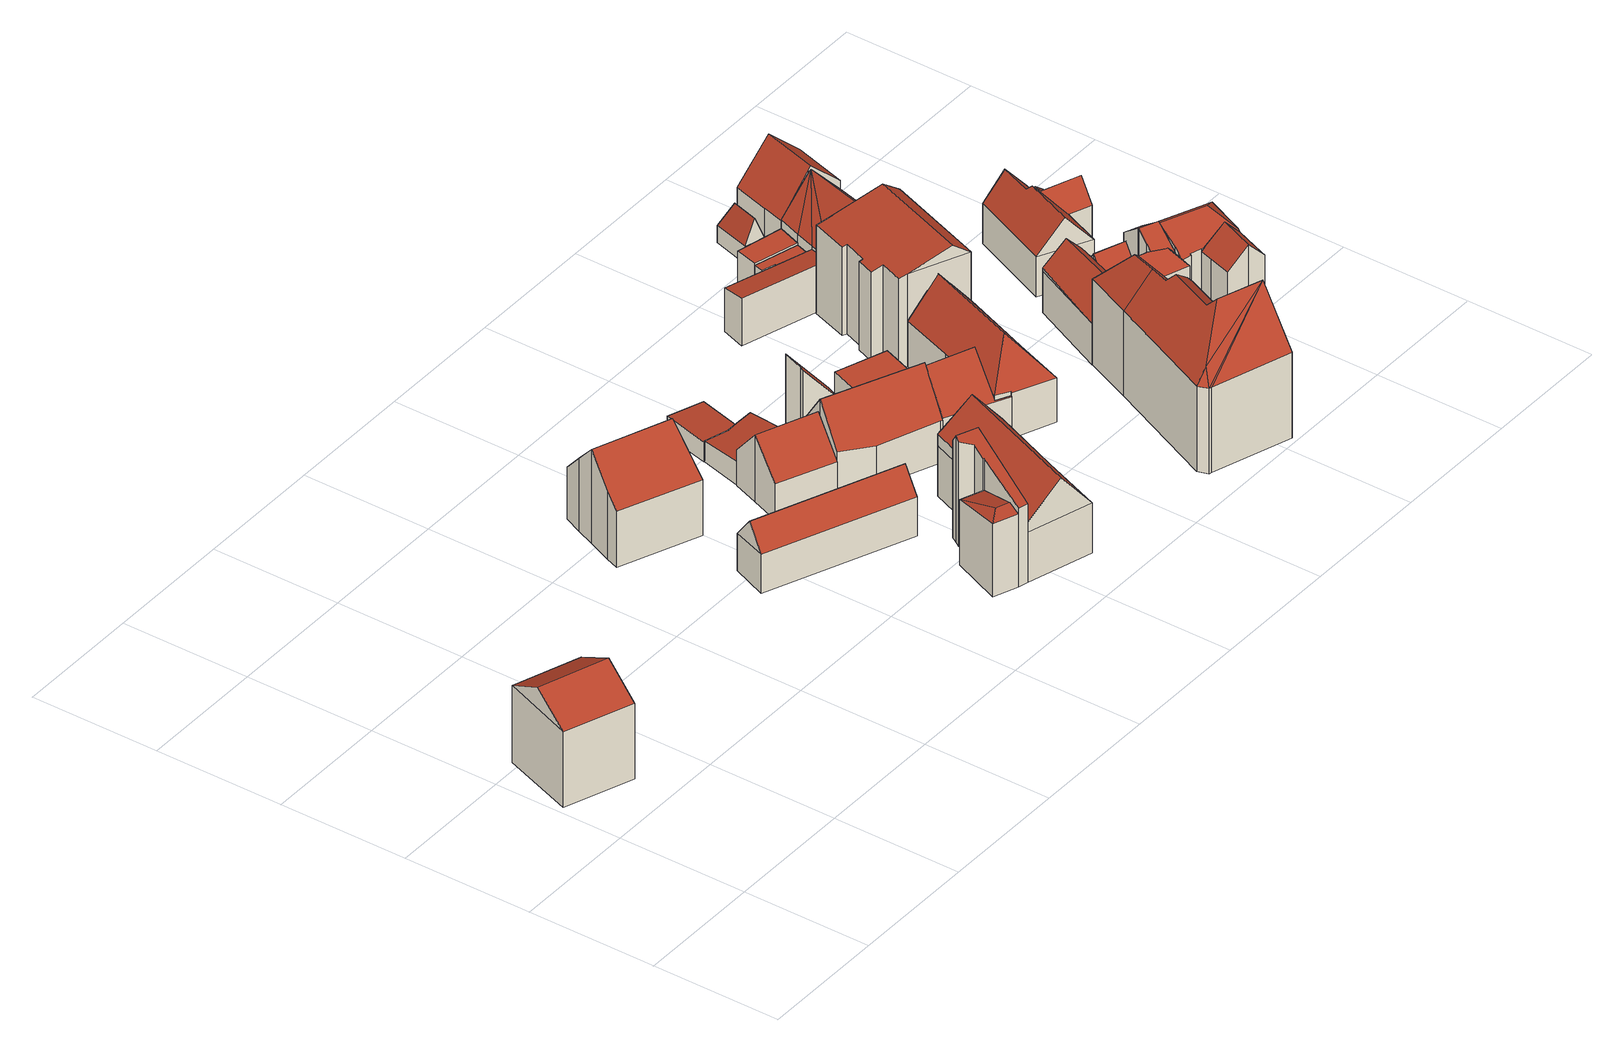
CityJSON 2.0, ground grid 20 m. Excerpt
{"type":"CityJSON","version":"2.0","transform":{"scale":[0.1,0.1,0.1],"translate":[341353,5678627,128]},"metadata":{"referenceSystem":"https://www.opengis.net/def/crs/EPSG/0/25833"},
"CityObjects":{
"building1":{"type":"Building","attributes":{"name":"Amt für Schulen, Soziales und Kultur","Dachtyp_tdc":"tdcGableRoof","Gemeindeschluessel":14729160,"Dachneigung":31.81,"QualitaetDacherkennung":53,"Geometrietyp2DReferenz":"3000","function":"31001_3010","roofType":"3100","measuredHeight":15.94},"geometry":[{"type":"MultiSurface","lod":"2","boundaries":[[[0,1,2,3]],[[1,4,5,2]],[[4,6,7,5]],[[6,0,3,7]],[[4,1,8]],[[0,6,9]],[[1,0,9,8]],[[6,4,8,9]],[[3,2,5,7]]],"semantics":{"surfaces":[{"type":"WallSurface"},{"type":"RoofSurface"},{"type":"GroundSurface"}],"values":[0,0,0,0,0,0,1,1,2]}}]},
"building2":{"type":"Building","attributes":{"Dachtyp_tdc":"tdcGableRoof","Gemeindeschluessel":14729160,"Dachneigung":48.11,"QualitaetDacherkennung":48,"Geometrietyp2DReferenz":"3000","function":"31001_9998","roofType":"3100","measuredHeight":15.18},"geometry":[{"type":"MultiSurface","lod":"2","boundaries":[[[10,11,12,13]],[[11,14,15,12]],[[14,16,17,15]],[[16,18,19,17]],[[18,20,21,19]],[[20,22,23,21]],[[22,24,25,23]],[[24,26,27,25]],[[26,28,29,27]],[[28,10,13,29]],[[24,22,20,18,16,14]],[[14,11,10,28,26,24]],[[13,12,15,17,19,21,23,25,27,29]]],"semantics":{"surfaces":[{"type":"WallSurface"},{"type":"RoofSurface"},{"type":"GroundSurface"}],"values":[0,0,0,0,0,0,0,0,0,0,1,1,2]}}]},
"building3":{"type":"Building","attributes":{"name":"Ordnungsamt Gewerbeamt","Dachtyp_tdc":"tdcGableRoof","Gemeindeschluessel":14729160,"Dachneigung":51.35,"QualitaetDacherkennung":64,"Geometrietyp2DReferenz":"3000","function":"31001_3010","roofType":"3100","measuredHeight":9.9},"geometry":[{"type":"MultiSurface","lod":"2","boundaries":[[[30,31,32,33]],[[31,34,35,32]],[[34,36,37,35]],[[36,30,33,37]],[[34,31,38]],[[30,36,39]],[[31,30,39,38]],[[36,34,38,39]],[[33,32,35,37]]],"semantics":{"surfaces":[{"type":"WallSurface"},{"type":"RoofSurface"},{"type":"GroundSurface"}],"values":[0,0,0,0,0,0,1,1,2]}}]},
"building4":{"type":"Building","attributes":{"name":"Standesamt","Gemeindeschluessel":14729160,"Geometrietyp2DReferenz":"3000","function":"31001_3010","roofType":"9999"},"children":["building4-1","building4-2","building4-3"]},
"building4-1":{"type":"BuildingPart","attributes":{"Dachtyp_tdc":"tdcFreeFormRoof","Dachneigung":20.09,"QualitaetDacherkennung":6,"Geometrietyp2DReferenz":"3000","roofType":"5000","measuredHeight":17.3},"parents":["building4"],"geometry":[{"type":"MultiSurface","lod":"2","boundaries":[[[40,41,42,43,44,45,46]],[[47,48,49,50,51]],[[48,52,53,49]],[[52,54,55,53]],[[54,56,57,55]],[[56,58,59,57]],[[58,60,61,59]],[[60,62,63,64,65,61]],[[56,54,52,48,47,41,40,66]],[[66,62,60,58,56]],[[65,67,44,43,50,49,53,55,57,59,61]],[[68,63,62,66]],[[67,65,64,69]],[[69,64,63,68]],[[40,46,68,66]],[[67,69,45,44]],[[69,68,46,45]],[[51,70,42,41,47]],[[51,50,43,42]],[[51,42,70]]],"semantics":{"surfaces":[{"type":"WallSurface"},{"type":"RoofSurface"},{"type":"GroundSurface"},{"type":"ClosureSurface"}],"values":[0,0,0,0,0,0,0,0,1,1,2,0,3,3,0,3,3,0,3,3]}}]},
"building4-2":{"type":"BuildingPart","attributes":{"Dachtyp_tdc":"tdcHipAndGableRoof","Dachneigung":16.73,"QualitaetDacherkennung":20,"Geometrietyp2DReferenz":"3000","roofType":"5000","measuredHeight":12.46},"parents":["building4"],"geometry":[{"type":"MultiSurface","lod":"2","boundaries":[[[42,71,72,43]],[[71,73,74,72]],[[73,51,50,74]],[[73,71,75]],[[71,42,70,75]],[[51,73,75,70]],[[43,72,74,50]],[[43,50,51,42]],[[42,51,70]]],"semantics":{"surfaces":[{"type":"WallSurface"},{"type":"RoofSurface"},{"type":"GroundSurface"},{"type":"ClosureSurface"}],"values":[0,0,0,1,1,1,2,3,3]}}]},
"building4-3":{"type":"BuildingPart","attributes":{"Dachtyp_tdc":"tdcGableRoof","Dachneigung":51.38,"QualitaetDacherkennung":34,"Geometrietyp2DReferenz":"3000","roofType":"3100","measuredHeight":14.43},"parents":["building4"],"geometry":[{"type":"MultiSurface","lod":"2","boundaries":[[[64,76,77,65]],[[76,78,79,77]],[[78,80,81,79]],[[80,82,83,81]],[[82,45,44,83]],[[84,82,85,86,87]],[[63,68,46,84,87,88]],[[64,63,88,76]],[[76,88,87,86,78]],[[82,84,46,45]],[[78,86,85,80]],[[80,85,82]],[[44,67,65,77,79,81,83]],[[65,67,69,64]],[[67,44,45,69]],[[64,69,68,63]],[[69,45,46,68]]],"semantics":{"surfaces":[{"type":"WallSurface"},{"type":"RoofSurface"},{"type":"GroundSurface"},{"type":"ClosureSurface"}],"values":[0,0,0,0,0,1,1,0,0,0,0,0,2,3,3,3,3]}}]},
"building5":{"type":"Building","attributes":{"Dachtyp_tdc":"tdcGableRoof","Gemeindeschluessel":14729160,"Dachneigung":47.43,"QualitaetDacherkennung":79,"Geometrietyp2DReferenz":"3000","function":"31001_9998","roofType":"3100","measuredHeight":10.86},"geometry":[{"type":"MultiSurface","lod":"2","boundaries":[[[89,90,91,92]],[[90,93,94,91]],[[93,95,96,94]],[[95,97,98,96]],[[97,99,100,98]],[[99,101,102,100]],[[101,103,104,102]],[[103,89,92,104]],[[99,97,95,93]],[[93,90,89,103,101,99]],[[92,91,94,96,98,100,102,104]]],"semantics":{"surfaces":[{"type":"WallSurface"},{"type":"RoofSurface"},{"type":"GroundSurface"}],"values":[0,0,0,0,0,0,0,0,1,1,2]}}]},
"building6":{"type":"Building","attributes":{"Dachtyp_tdc":"tdcPolyFlatRoof","Gemeindeschluessel":14729160,"Dachneigung":4.15,"QualitaetDacherkennung":73,"Geometrietyp2DReferenz":"3000","function":"31001_9998","roofType":"2100","measuredHeight":3.79},"geometry":[{"type":"MultiSurface","lod":"2","boundaries":[[[105,106,107,108]],[[106,109,110,107]],[[109,111,112,110]],[[111,113,114,112]],[[113,115,116,114]],[[115,117,118,116]],[[117,119,120,118]],[[119,105,108,120]],[[119,117,115,113,111,109,106,105]],[[108,107,110,112,114,116,118,120]]],"semantics":{"surfaces":[{"type":"WallSurface"},{"type":"RoofSurface"},{"type":"GroundSurface"}],"values":[0,0,0,0,0,0,0,0,1,2]}}]},
"building7":{"type":"Building","attributes":{"Dachtyp_tdc":"tdcPolyFlatRoof","Gemeindeschluessel":14729160,"Dachneigung":2.85,"QualitaetDacherkennung":74,"Geometrietyp2DReferenz":"3000","function":"31001_9998","roofType":"2100","measuredHeight":3.2},"geometry":[{"type":"MultiSurface","lod":"2","boundaries":[[[121,122,123,124]],[[122,125,126,123]],[[125,127,128,126]],[[127,129,130,128]],[[129,121,124,130]],[[129,127,125,122,121]],[[124,123,126,128,130]]],"semantics":{"surfaces":[{"type":"WallSurface"},{"type":"RoofSurface"},{"type":"GroundSurface"}],"values":[0,0,0,0,0,1,2]}}]},
"building8":{"type":"Building","attributes":{"Gemeindeschluessel":14729160,"Geometrietyp2DReferenz":"3000","function":"31001_9998","roofType":"9999"},"children":["building8-1","building8-2"]},
"building8-1":{"type":"BuildingPart","attributes":{"Dachtyp_tdc":"tdcPolyFlatRoof","Dachneigung":50.94,"QualitaetDacherkennung":45,"Geometrietyp2DReferenz":"3000","roofType":"2100","measuredHeight":16.14},"parents":["building8"],"geometry":[{"type":"MultiSurface","lod":"2","boundaries":[[[131,132,92,91,133]],[[132,134,135,92]],[[134,136,137,135]],[[136,138,139,140,137]],[[138,136,134,132,131]],[[91,92,135,137,140]],[[133,139,138,131]],[[133,91,140,139]]],"semantics":{"surfaces":[{"type":"WallSurface"},{"type":"RoofSurface"},{"type":"GroundSurface"},{"type":"ClosureSurface"}],"values":[0,0,0,0,1,2,0,3]}}]},
"building8-2":{"type":"BuildingPart","attributes":{"Dachtyp_tdc":"tdcGableRoof","Dachneigung":53.07,"QualitaetDacherkennung":67,"Geometrietyp2DReferenz":"3000","roofType":"3100","measuredHeight":13.13},"parents":["building8"],"geometry":[{"type":"MultiSurface","lod":"2","boundaries":[[[141,142,143,144]],[[142,145,146,143]],[[145,147,148,146]],[[147,149,150,148]],[[149,151,152,150]],[[151,153,154,152]],[[153,155,156,154]],[[155,157,96,156]],[[157,158,159,96]],[[158,133,91,159]],[[139,141,144,140]],[[158,157,155,153,151,149]],[[149,147,145,142,141,139,133,158]],[[144,143,146,148,150,152,154,156,96,159,91,140]],[[139,140,91,133]]],"semantics":{"surfaces":[{"type":"WallSurface"},{"type":"RoofSurface"},{"type":"GroundSurface"},{"type":"ClosureSurface"}],"values":[0,0,0,0,0,0,0,0,0,0,0,1,1,2,3]}}]},
"building9":{"type":"Building","attributes":{"Gemeindeschluessel":14729160,"Geometrietyp2DReferenz":"3000","function":"31001_9998","roofType":"9999"},"children":["building9-1","building9-2","building9-3"]},
"building9-1":{"type":"BuildingPart","attributes":{"Dachtyp_tdc":"tdcPolyFlatRoof","Dachneigung":0,"QualitaetDacherkennung":87,"Geometrietyp2DReferenz":"3000","roofType":"1000","measuredHeight":3.67},"parents":["building9"],"geometry":[{"type":"MultiSurface","lod":"2","boundaries":[[[160,161,162,163]],[[161,164,165,162]],[[164,166,167,168,165]],[[169,170,171,172,173]],[[170,174,175,171]],[[174,176,177,175]],[[176,160,163,177]],[[176,174,170,169,166,164,161,160]],[[163,162,165,168,172,171,175,177]],[[173,167,166,169]],[[173,172,168,167]]],"semantics":{"surfaces":[{"type":"WallSurface"},{"type":"RoofSurface"},{"type":"GroundSurface"},{"type":"ClosureSurface"}],"values":[0,0,0,0,0,0,0,1,2,0,3]}}]},
"building9-2":{"type":"BuildingPart","attributes":{"Dachtyp_tdc":"tdcPolyFlatRoof","Dachneigung":0,"QualitaetDacherkennung":64,"Geometrietyp2DReferenz":"3000","roofType":"1000","measuredHeight":3.57},"parents":["building9"],"geometry":[{"type":"MultiSurface","lod":"2","boundaries":[[[178,179,180,181,182]],[[183,173,172,184,185]],[[167,178,182,168]],[[167,173,183,179,178]],[[182,181,184,172,168]],[[185,180,179,183]],[[185,184,181,180]],[[168,172,173,167]]],"semantics":{"surfaces":[{"type":"WallSurface"},{"type":"RoofSurface"},{"type":"GroundSurface"},{"type":"ClosureSurface"}],"values":[0,0,0,1,2,0,3,3]}}]},
"building9-3":{"type":"BuildingPart","attributes":{"Dachtyp_tdc":"tdcPolyFlatRoof","Dachneigung":0,"QualitaetDacherkennung":50,"Geometrietyp2DReferenz":"3000","roofType":"1000","measuredHeight":3.54},"parents":["building9"],"geometry":[{"type":"MultiSurface","lod":"2","boundaries":[[[180,186,146,181]],[[186,187,143,146]],[[187,185,184,143]],[[185,187,186,180]],[[181,146,143,184]],[[181,184,185,180]]],"semantics":{"surfaces":[{"type":"WallSurface"},{"type":"RoofSurface"},{"type":"GroundSurface"},{"type":"ClosureSurface"}],"values":[0,0,0,1,2,3]}}]},
"building10":{"type":"Building","attributes":{"Gemeindeschluessel":14729160,"Geometrietyp2DReferenz":"3000","function":"31001_9998","roofType":"9999"},"children":["building10-1","building10-2","building10-3","building10-4"]},
"building10-1":{"type":"BuildingPart","attributes":{"Dachtyp_tdc":"tdcPolyFlatRoof","Dachneigung":43.38,"QualitaetDacherkennung":32,"Geometrietyp2DReferenz":"3000","roofType":"2100","measuredHeight":5.76},"parents":["building10"],"geometry":[{"type":"MultiSurface","lod":"2","boundaries":[[[188,189,146,148]],[[189,190,181,146]],[[190,191,182,181]],[[191,192,182]],[[190,189,188,193,191]],[[194,148,146,181,182]],[[195,192,191,193]],[[194,182,192,195]],[[188,148,194,195,193]]],"semantics":{"surfaces":[{"type":"WallSurface"},{"type":"RoofSurface"},{"type":"GroundSurface"},{"type":"ClosureSurface"}],"values":[0,0,0,0,1,2,0,3,3]}}]},
"building10-2":{"type":"BuildingPart","attributes":{"Dachtyp_tdc":"tdcGableRoof","Dachneigung":43.08,"QualitaetDacherkennung":40,"Geometrietyp2DReferenz":"3000","roofType":"3100","measuredHeight":12.82},"parents":["building10"],"geometry":[{"type":"MultiSurface","lod":"2","boundaries":[[[196,197,162,198,199]],[[197,200,163,162]],[[200,201,202,163]],[[203,204,152,205]],[[204,206,207,152]],[[206,208,188,148,207]],[[206,204,203,209,210,211,212]],[[212,213,201,200,197,196,214,208,206]],[[198,162,163,202,215,216,217,205,152,207,148,194]],[[218,213,212]],[[215,202,201,213,218]],[[211,218,212]],[[210,216,215,218,211]],[[209,217,216,210]],[[203,205,217,209]],[[214,193,188,208]],[[193,195,194,148,188]],[[196,199,195,193,214]],[[194,195,199,198]]],"semantics":{"surfaces":[{"type":"WallSurface"},{"type":"RoofSurface"},{"type":"GroundSurface"},{"type":"ClosureSurface"}],"values":[0,0,0,0,0,0,1,1,2,0,3,0,3,3,3,0,3,0,3]}}]},
"building10-3":{"type":"BuildingPart","attributes":{"Dachtyp_tdc":"tdcHipAndGableRoof","Dachneigung":51.57,"QualitaetDacherkennung":52,"Geometrietyp2DReferenz":"3000","roofType":"5000","measuredHeight":13.11},"parents":["building10"],"geometry":[{"type":"MultiSurface","lod":"2","boundaries":[[[219,220,221,222]],[[220,223,224,221]],[[223,225,226,224]],[[225,227,203,205,226]],[[228,229,230,202,201]],[[229,219,222,230]],[[231,232,227,225,233]],[[225,223,220,219,233]],[[219,229,228,213,218,211,231,233]],[[222,221,224,226,205,217,216,215,202,230]],[[209,203,227,232]],[[209,217,205,203]],[[210,209,232,231]],[[210,216,217,209]],[[228,201,213]],[[211,210,231]],[[213,201,202,215,218]],[[218,215,216,210,211]]],"semantics":{"surfaces":[{"type":"WallSurface"},{"type":"RoofSurface"},{"type":"GroundSurface"},{"type":"ClosureSurface"}],"values":[0,0,0,0,0,0,1,1,1,2,0,3,0,3,0,0,3,3]}}]},
"building10-4":{"type":"BuildingPart","attributes":{"Dachtyp_tdc":"tdcPolyFlatRoof","Dachneigung":16.5,"QualitaetDacherkennung":41,"Geometrietyp2DReferenz":"3000","roofType":"2100","measuredHeight":4.11},"parents":["building10"],"geometry":[{"type":"MultiSurface","lod":"2","boundaries":[[[192,167,168,182]],[[167,234,165,168]],[[234,199,198,165]],[[199,234,167,192,195]],[[182,168,165,198,194]],[[182,194,195,192]],[[194,198,199,195]]],"semantics":{"surfaces":[{"type":"WallSurface"},{"type":"RoofSurface"},{"type":"GroundSurface"},{"type":"ClosureSurface"}],"values":[0,0,0,1,2,3,3]}}]},
"building11":{"type":"Building","attributes":{"Dachtyp_tdc":"tdcPolyFlatRoof","Gemeindeschluessel":14729160,"Dachneigung":8.11,"QualitaetDacherkennung":67,"Geometrietyp2DReferenz":"3000","function":"31001_9998","roofType":"2100","measuredHeight":7.7},"geometry":[{"type":"MultiSurface","lod":"2","boundaries":[[[235,236,237,238]],[[236,239,240,237]],[[239,241,242,240]],[[241,243,244,242]],[[243,245,246,244]],[[245,235,238,246]],[[245,243,241,239,236,235]],[[238,237,240,242,244,246]]],"semantics":{"surfaces":[{"type":"WallSurface"},{"type":"RoofSurface"},{"type":"GroundSurface"}],"values":[0,0,0,0,0,0,1,2]}}]},
"building12":{"type":"Building","attributes":{"Dachtyp_tdc":"tdcFreeFormRoof","Gemeindeschluessel":14729160,"Dachneigung":49.52,"QualitaetDacherkennung":11,"Geometrietyp2DReferenz":"3000","function":"31001_9998","roofType":"5000","measuredHeight":21.55},"geometry":[{"type":"MultiSurface","lod":"2","boundaries":[[[247,248,249,250]],[[248,251,252,249]],[[251,253,254,252]],[[253,255,256,254]],[[255,257,258,256]],[[257,259,260,258]],[[259,261,262,260]],[[261,263,264,262]],[[263,265,266,264]],[[265,267,268,266]],[[267,269,270,268]],[[269,271,272,270]],[[271,273,274,272]],[[273,275,276,274]],[[275,277,278,276]],[[277,279,280,278]],[[279,281,282,280]],[[281,283,284,282]],[[283,285,286,284]],[[285,287,288,286]],[[287,289,290,288]],[[289,247,250,290]],[[291,292,293]],[[289,292,291]],[[287,292,289]],[[292,287,285]],[[292,285,283]],[[294,293,292,283,281]],[[295,296,297,294,281,279]],[[298,295,279,277]],[[298,277,275]],[[299,296,295,298,275,273]],[[300,299,273,271]],[[300,271,269]],[[301,300,269,267]],[[301,267,265]],[[302,297,296,299,300,301,265,263]],[[303,304,305,302,263,261]],[[306,307,308,303,261,259]],[[306,259,257]],[[307,306,257,255]],[[308,307,255,253]],[[304,303,308,253,251]],[[305,304,251,248]],[[291,293,294,297,302,305,248,247]],[[291,247,289]],[[250,249,252,254,256,258,260,262,264,266,268,270,272,274,276,278,280,282,284,286,288,290]]],"semantics":{"surfaces":[{"type":"WallSurface"},{"type":"RoofSurface"},{"type":"GroundSurface"}],"values":[0,0,0,0,0,0,0,0,0,0,0,0,0,0,0,0,0,0,0,0,0,0,1,1,1,1,0,1,1,1,1,1,1,1,1,1,1,1,1,1,1,1,1,1,1,1,2]}}]},
"building13":{"type":"Building","attributes":{"Dachtyp_tdc":"tdcFreeFormRoof","Gemeindeschluessel":14729160,"Dachneigung":13.16,"QualitaetDacherkennung":28,"Geometrietyp2DReferenz":"3000","function":"31001_9998","roofType":"5000","measuredHeight":16.67},"geometry":[{"type":"MultiSurface","lod":"2","boundaries":[[[309,310,311,312]],[[310,313,314,311]],[[313,315,316,314]],[[315,317,318,316]],[[317,319,320,318]],[[319,321,322,320]],[[321,323,324,322]],[[323,325,221,324]],[[325,326,230,221]],[[326,327,328,230]],[[327,329,330,328]],[[329,309,312,330]],[[331,332,321,319,317,315,313,310,309,329,327,326]],[[325,323,332,331]],[[323,321,332]],[[326,325,331]],[[312,311,314,316,318,320,322,324,221,230,328,330]]],"semantics":{"surfaces":[{"type":"WallSurface"},{"type":"RoofSurface"},{"type":"GroundSurface"}],"values":[0,0,0,0,0,0,0,0,0,0,0,0,1,1,0,0,2]}}]},
"building14":{"type":"Building","attributes":{"Dachtyp_tdc":"tdcPolyFlatRoof","Gemeindeschluessel":14729160,"Dachneigung":0,"QualitaetDacherkennung":46,"Geometrietyp2DReferenz":"3000","function":"31001_9998","roofType":"1000","measuredHeight":5.95},"geometry":[{"type":"MultiSurface","lod":"2","boundaries":[[[333,334,335,336]],[[334,337,338,335]],[[337,339,340,338]],[[339,341,342,340]],[[341,343,344,342]],[[343,333,336,344]],[[343,341,339,337,334,333]],[[336,335,338,340,342,344]]],"semantics":{"surfaces":[{"type":"WallSurface"},{"type":"RoofSurface"},{"type":"GroundSurface"}],"values":[0,0,0,0,0,0,1,2]}}]},
"building15":{"type":"Building","attributes":{"Dachtyp_tdc":"tdcPolyFlatRoof","Gemeindeschluessel":14729160,"Dachneigung":0,"QualitaetDacherkennung":55,"Geometrietyp2DReferenz":"3000","function":"31001_9998","roofType":"1000","measuredHeight":6.19},"geometry":[{"type":"MultiSurface","lod":"2","boundaries":[[[345,346,347,348]],[[346,349,350,347]],[[349,351,352,350]],[[351,345,348,352]],[[351,349,346,345]],[[348,347,350,352]]],"semantics":{"surfaces":[{"type":"WallSurface"},{"type":"RoofSurface"},{"type":"GroundSurface"}],"values":[0,0,0,0,1,2]}}]},
"building16":{"type":"Building","attributes":{"Dachtyp_tdc":"tdcFreeFormRoof","Gemeindeschluessel":14729160,"Dachneigung":48.44,"QualitaetDacherkennung":28,"Geometrietyp2DReferenz":"3000","function":"31001_9998","roofType":"5000","measuredHeight":13.96},"geometry":[{"type":"MultiSurface","lod":"2","boundaries":[[[353,354,338,340]],[[354,355,356,338]],[[355,357,358,356]],[[357,359,324,358]],[[359,360,322,324]],[[360,353,340,322]],[[361,362,359,357]],[[354,361,355]],[[353,361,354]],[[360,361,353]],[[361,360,362]],[[359,362,360]],[[355,361,357]],[[340,338,356,358,324,322]]],"semantics":{"surfaces":[{"type":"WallSurface"},{"type":"RoofSurface"},{"type":"GroundSurface"}],"values":[0,0,0,0,0,0,1,1,1,1,1,0,0,2]}}]},
"building17":{"type":"Building","attributes":{"Dachtyp_tdc":"tdcPolyFlatRoof","Gemeindeschluessel":14729160,"Dachneigung":0,"QualitaetDacherkennung":52,"Geometrietyp2DReferenz":"3000","function":"31001_9998","roofType":"1000","measuredHeight":3.73},"geometry":[{"type":"MultiSurface","lod":"2","boundaries":[[[363,364,365,254]],[[364,366,367,365]],[[366,368,258,367]],[[368,369,256,258]],[[369,363,254,256]],[[369,368,366,364,363]],[[254,365,367,258,256]]],"semantics":{"surfaces":[{"type":"WallSurface"},{"type":"RoofSurface"},{"type":"GroundSurface"}],"values":[0,0,0,0,0,1,2]}}]},
"building18":{"type":"Building","attributes":{"Gemeindeschluessel":14729160,"Geometrietyp2DReferenz":"3000","function":"31001_9998","roofType":"9999"},"children":["building18-1","building18-2"]},
"building18-1":{"type":"BuildingPart","attributes":{"Dachtyp_tdc":"tdcGableRoof","Dachneigung":42.42,"QualitaetDacherkennung":60,"Geometrietyp2DReferenz":"3000","roofType":"3100","measuredHeight":10.47},"parents":["building18"],"geometry":[{"type":"MultiSurface","lod":"2","boundaries":[[[370,371,372,373,374]],[[375,376,377,378,379]],[[376,380,381,377]],[[380,382,383,381]],[[382,370,374,383]],[[384,382,385,386]],[[387,386,385,388,389,390,391,392,393]],[[375,390,389,376]],[[376,389,388,380]],[[380,388,385,382]],[[370,384,386,387,371]],[[382,384,370]],[[374,373,394,378,377,381,383]],[[372,371,395]],[[379,396,375]],[[378,394,397,396,379]],[[394,373,372,395,397]],[[390,375,396,391]],[[393,395,371,387]],[[391,396,397,392]],[[392,397,395,393]]],"semantics":{"surfaces":[{"type":"WallSurface"},{"type":"RoofSurface"},{"type":"GroundSurface"},{"type":"ClosureSurface"}],"values":[0,0,0,0,0,1,1,0,0,0,0,0,2,0,0,3,3,0,0,3,3]}}]},
"building18-2":{"type":"BuildingPart","attributes":{"Dachtyp_tdc":"tdcGableRoof","Dachneigung":50.2,"QualitaetDacherkennung":62,"Geometrietyp2DReferenz":"3000","roofType":"3100","measuredHeight":8.88},"parents":["building18"],"geometry":[{"type":"MultiSurface","lod":"2","boundaries":[[[372,398,399,373]],[[398,400,401,399]],[[400,402,403,401]],[[402,404,405,403]],[[404,406,407,405]],[[406,379,378,407]],[[402,400,398,372,395,393,408]],[[408,391,396,379,406,404,402]],[[378,394,373,399,401,403,405,407]],[[392,391,408]],[[394,378,379,396,397]],[[397,396,391,392]],[[393,392,408]],[[394,397,395,372,373]],[[395,397,392,393]]],"semantics":{"surfaces":[{"type":"WallSurface"},{"type":"RoofSurface"},{"type":"GroundSurface"},{"type":"ClosureSurface"}],"values":[0,0,0,0,0,0,1,1,2,0,3,3,0,3,3]}}]},
"building19":{"type":"Building","attributes":{"Dachtyp_tdc":"tdcPolyFlatRoof","Gemeindeschluessel":14729160,"Dachneigung":23.58,"QualitaetDacherkennung":51,"Geometrietyp2DReferenz":"3000","function":"31001_9998","roofType":"2100","measuredHeight":4.68},"geometry":[{"type":"MultiSurface","lod":"2","boundaries":[[[409,410,411,412]],[[410,413,414,411]],[[413,415,416,414]],[[415,409,412,416]],[[415,413,410,409]],[[412,411,414,416]]],"semantics":{"surfaces":[{"type":"WallSurface"},{"type":"RoofSurface"},{"type":"GroundSurface"}],"values":[0,0,0,0,1,2]}}]},
"building20":{"type":"Building","attributes":{"Gemeindeschluessel":14729160,"Geometrietyp2DReferenz":"3000","function":"31001_9998","roofType":"9999"},"children":["building20-1","building20-2"]},
"building20-1":{"type":"BuildingPart","attributes":{"Dachtyp_tdc":"tdcGableRoof","Dachneigung":51.31,"QualitaetDacherkennung":68,"Geometrietyp2DReferenz":"3000","roofType":"3100","measuredHeight":13.94},"parents":["building20"],"geometry":[{"type":"MultiSurface","lod":"2","boundaries":[[[417,418,419,420]],[[418,421,422,423,419]],[[424,425,426,427,428]],[[425,417,420,426]],[[429,430,431,432]],[[421,418,431,430,424]],[[417,432,431,418]],[[425,429,432,417]],[[424,430,429,425]],[[420,419,423,427,426]],[[428,422,421,424]],[[428,427,423,422]]],"semantics":{"surfaces":[{"type":"WallSurface"},{"type":"RoofSurface"},{"type":"GroundSurface"},{"type":"ClosureSurface"}],"values":[0,0,0,0,1,1,0,0,0,2,0,3]}}]},
"building20-2":{"type":"BuildingPart","attributes":{"Dachtyp_tdc":"tdcFreeFormRoof","Dachneigung":67.21,"QualitaetDacherkennung":8,"Geometrietyp2DReferenz":"3000","roofType":"5000","measuredHeight":6.58},"parents":["building20"],"geometry":[{"type":"MultiSurface","lod":"2","boundaries":[[[422,433,434,423]],[[433,435,436,434]],[[435,428,427,436]],[[437,428,435]],[[438,437,435,433]],[[438,433,422]],[[437,438,422,428]],[[423,434,436,427]],[[423,427,428,422]]],"semantics":{"surfaces":[{"type":"WallSurface"},{"type":"RoofSurface"},{"type":"GroundSurface"},{"type":"ClosureSurface"}],"values":[0,0,0,1,1,0,1,2,3]}}]},
"building21":{"type":"Building","attributes":{"Dachtyp_tdc":"tdcPolyFlatRoof","Gemeindeschluessel":14729160,"Dachneigung":9.6,"QualitaetDacherkennung":43,"Geometrietyp2DReferenz":"3000","function":"31001_9998","roofType":"2100","measuredHeight":2.98},"geometry":[{"type":"MultiSurface","lod":"2","boundaries":[[[439,440,441,442]],[[440,443,444,441]],[[443,445,446,444]],[[445,439,442,446]],[[445,443,440,439]],[[442,441,444,446]]],"semantics":{"surfaces":[{"type":"WallSurface"},{"type":"RoofSurface"},{"type":"GroundSurface"}],"values":[0,0,0,0,1,2]}}]},
"building22":{"type":"Building","attributes":{"Gemeindeschluessel":14729160,"Geometrietyp2DReferenz":"3000","function":"31001_9998","roofType":"9999"},"children":["building22-1","building22-2","building22-3"]},
"building22-1":{"type":"BuildingPart","attributes":{"Dachtyp_tdc":"tdcGableRoof","Dachneigung":39.3,"QualitaetDacherkennung":72,"Geometrietyp2DReferenz":"3000","roofType":"3100","measuredHeight":13.01},"parents":["building22"],"geometry":[{"type":"MultiSurface","lod":"2","boundaries":[[[447,448,449,450]],[[448,451,452,449]],[[451,453,454,452]],[[453,455,456,454]],[[455,457,458,456]],[[457,459,460,461,458]],[[453,451,448,447,462,463,464]],[[464,459,457,455,453]],[[461,465,466,450,449,452,454,456,458]],[[467,460,459,464]],[[465,461,460,467]],[[463,467,464]],[[447,450,466,462]],[[462,466,465,467,463]]],"semantics":{"surfaces":[{"type":"WallSurface"},{"type":"RoofSurface"},{"type":"GroundSurface"},{"type":"ClosureSurface"}],"values":[0,0,0,0,0,0,1,1,2,0,3,0,3,3]}}]},
"building22-2":{"type":"BuildingPart","attributes":{"Dachtyp_tdc":"tdcHipAndGableRoof","Dachneigung":30.82,"QualitaetDacherkennung":61,"Geometrietyp2DReferenz":"3000","roofType":"5000","measuredHeight":12.91},"parents":["building22"],"geometry":[{"type":"MultiSurface","lod":"2","boundaries":[[[468,469,470,471]],[[469,472,473,470]],[[472,474,475,473]],[[474,476,447,450,475]],[[460,477,478,461]],[[477,479,480,478]],[[479,481,482,480]],[[481,483,484,482]],[[468,471,485]],[[481,479,477,486]],[[477,460,467,463,487,486]],[[487,476,474,472,469,468,488,489,490,483,481,486]],[[470,473,475,450,466,465,461,478,480,482,484,491,471]],[[462,447,476,487]],[[466,450,447,462]],[[463,462,487]],[[460,461,465,467]],[[467,465,466,462,463]],[[468,485,488]],[[485,471,491,489,488]],[[489,491,484,483,490]]],"semantics":{"surfaces":[{"type":"WallSurface"},{"type":"RoofSurface"},{"type":"GroundSurface"},{"type":"ClosureSurface"}],"values":[0,0,0,0,0,0,0,0,0,1,1,1,2,0,3,0,3,3,0,3,3]}}]},
"building22-3":{"type":"BuildingPart","attributes":{"Dachtyp_tdc":"tdcGableRoof","Dachneigung":40.83,"QualitaetDacherkennung":68,"Geometrietyp2DReferenz":"3000","roofType":"3100","measuredHeight":12.98},"parents":["building22"],"geometry":[{"type":"MultiSurface","lod":"2","boundaries":[[[492,493,494,495]],[[493,496,497,494]],[[496,498,499,497]],[[498,485,471,499]],[[483,500,501,484]],[[500,492,495,501]],[[502,488,485,498,496,493]],[[493,492,500,483,490,502]],[[495,494,497,499,471,491,484,501]],[[489,488,502]],[[491,471,485,488,489]],[[490,489,502]],[[483,484,491,489,490]]],"semantics":{"surfaces":[{"type":"WallSurface"},{"type":"RoofSurface"},{"type":"GroundSurface"},{"type":"ClosureSurface"}],"values":[0,0,0,0,0,0,1,1,2,0,3,0,3]}}]},
"building23":{"type":"Building","attributes":{"Dachtyp_tdc":"tdcFreeFormRoof","Gemeindeschluessel":14729160,"Dachneigung":49.77,"QualitaetDacherkennung":27,"Geometrietyp2DReferenz":"3000","function":"31001_9998","roofType":"5000","measuredHeight":11.51},"geometry":[{"type":"MultiSurface","lod":"2","boundaries":[[[503,504,505,506]],[[504,507,508,505]],[[507,509,510,508]],[[509,511,512,510]],[[511,513,514,512]],[[513,515,516,514]],[[515,517,518,516]],[[517,519,520,518]],[[519,521,522,520]],[[521,523,524,522]],[[523,503,506,524]],[[525,526,527,523,521]],[[528,529,530,525,521,519]],[[528,517,515]],[[517,528,519]],[[529,528,515,513]],[[530,529,513,511]],[[531,526,525,530,511,509]],[[532,531,509,507]],[[532,507,504]],[[527,526,531,532,504,503]],[[527,503,523]],[[506,505,508,510,512,514,516,518,520,522,524]]],"semantics":{"surfaces":[{"type":"WallSurface"},{"type":"RoofSurface"},{"type":"GroundSurface"}],"values":[0,0,0,0,0,0,0,0,0,0,0,1,1,0,0,1,1,1,1,0,1,0,2]}}]}
},
"vertices":[
[114,259,128],[8,297,129],[8,297,6],[114,259,6],[49,409,131],[49,409,6],[153,373,130],[153,373,6],[28,352,165],[134,315,165],
[477,552,94],[485,572,114],[485,572,3],[477,552,3],[501,610,155],[501,610,3],[512,638,122],[512,638,3],[525,667,87],[525,667,3],[640,624,85],[640,624,3],[630,595,119],[630,595,3],[618,565,155],[618,565,3],[617,561,151],[617,561,3],[600,503,93],[600,503,3],
[562,420,65],[783,331,65],[783,331,5],[562,420,5],[761,275,68],[761,275,5],[540,365,68],[540,365,5],[772,302,104],[551,392,104],
[764,99,132],[749,103,132],[749,103,123],[749,103,5],[764,99,5],[764,99,86],[764,99,102],[778,179,162],[777,180,162],[777,180,5],[778,179,5],[778,179,111],[786,201,170],[786,201,5],[775,218,174],[775,218,5],[780,226,178],[780,226,5],[786,236,162],[786,236,5],[802,241,148],[802,241,5],[818,230,154],[818,230,104],[818,230,86],[818,230,5],[811,213,178],[811,213,5],[811,213,104],[811,213,86],[756,122,129],
[711,117,123],[711,117,5],[742,193,111],[742,193,5],[736,130,129],
[848,305,86],[848,305,5],[941,268,86],[941,268,5],[895,159,86],[895,159,5],[865,69,86],[865,69,5],[817,84,149],[895,159,92],[941,268,90],[897,285,149],[848,305,105],
[805,495,61],[802,488,69],[802,488,4],[805,495,4],[788,454,113],[788,454,4],[770,410,61],[770,410,4],[682,446,62],[682,446,4],[698,490,113],[698,490,4],[713,531,62],[713,531,4],[742,520,61],[742,520,4],
[730,595,38],[768,584,38],[768,584,5],[730,595,5],[788,585,37],[788,585,5],[818,585,36],[818,585,5],[808,521,41],[808,521,5],[805,495,43],[805,495,5],[742,520,43],[742,520,5],[713,531,43],[713,531,5],
[730,595,36],[748,668,36],[748,668,4],[730,595,4],[805,651,33],[805,651,4],[788,585,33],[788,585,4],[768,584,34],[768,584,4],
[802,488,156],[805,495,157],[802,488,76],[808,521,165],[808,521,4],[871,498,83],[871,498,4],[857,466,83],[857,466,74],[857,466,4],
[857,465,74],[896,450,73],[896,450,4],[857,465,4],[925,438,72],[925,438,4],[951,428,70],[951,428,4],[932,387,135],[932,387,4],[912,344,72],[912,344,4],[909,345,72],[909,345,4],[819,382,70],[819,382,4],[770,410,77],[787,450,135],[787,450,4],
[996,432,41],[977,439,41],[977,439,4],[996,432,4],[984,457,41],[984,457,4],[955,468,41],[955,468,40],[955,468,4],[918,483,41],[935,508,41],[935,508,4],[918,483,4],[918,483,40],[949,545,41],[949,545,4],[1027,517,41],[1027,517,4],
[948,451,40],[933,457,40],[933,457,39],[933,457,4],[948,451,4],[907,467,40],[907,467,4],[907,467,39],
[925,438,39],[896,450,39],
[951,428,60],[925,438,35],[933,457,35],[948,451,50],[948,451,45],[960,447,62],[960,447,4],[960,447,45],
[977,440,69],[977,439,69],[977,440,4],[977,440,45],[996,432,69],[1025,422,68],[1025,422,4],[1007,302,71],[912,344,75],[1007,302,4],[931,385,132],[931,385,4],[951,428,88],[1007,303,73],[985,313,74],[987,319,81],[1001,357,132],[1020,410,80],[960,447,69],[1001,357,4],[985,313,4],[1007,303,4],[1001,357,81],
[1100,488,135],[1148,470,70],[1148,470,4],[1100,488,4],[1106,360,70],[1106,360,4],[1071,276,75],[1071,276,4],[1007,302,78],[1025,422,79],[1055,504,78],[1055,504,4],[985,313,82],[1007,303,80],[1045,342,135],
[984,457,40],
[963,705,82],[975,741,76],[975,741,5],[963,705,5],[1064,713,76],[1064,713,5],[1110,699,76],[1110,699,5],[1097,662,82],[1097,662,5],[1079,669,81],[1079,669,5],
[1089,64,143],[1167,238,143],[1167,238,5],[1089,64,5],[1199,312,143],[1199,312,5],[1267,288,143],[1267,288,5],[1292,272,143],[1292,272,5],[1311,266,143],[1311,266,5],[1297,226,143],[1297,226,5],[1259,240,143],[1259,240,5],[1252,219,143],[1252,219,5],[1268,213,143],[1268,213,5],[1269,212,143],[1269,212,5],[1270,211,143],[1270,211,5],[1270,210,143],[1270,210,5],[1272,207,143],[1272,207,5],[1272,204,143],[1272,204,5],[1272,203,143],[1272,203,5],[1271,202,143],[1271,202,5],[1244,139,143],[1244,139,5],[1265,132,143],[1265,132,5],[1222,7,143],[1222,7,5],[1099,47,143],[1099,47,5],[1095,48,143],[1095,48,5],[1109,63,165],[1244,70,220],[1175,93,221],[1169,106,209],[1264,204,152],[1262,205,155],[1201,178,208],[1265,204,151],[1262,205,154],[1264,207,152],[1266,209,149],[1195,191,196],[1244,270,172],[1222,260,192],[1207,221,194],[1285,253,168],[1283,253,168],[1257,266,172],
[1037,550,147],[1047,577,147],[1047,577,4],[1037,550,4],[1053,575,148],[1053,575,4],[1066,610,149],[1066,610,4],[1059,613,147],[1059,613,4],[1079,669,147],[1079,669,4],[1097,662,151],[1097,662,4],[1202,624,151],[1202,624,4],[1148,470,149],[1055,504,154],[1042,509,151],[1042,509,4],[1055,544,151],[1055,544,4],[1121,480,171],[1176,633,171],
[1047,734,64],[1051,748,64],[1051,748,4],[1047,734,4],[1120,729,64],[1120,729,4],[1110,699,64],[1110,699,4],[1064,713,64],[1064,713,4],[1068,727,64],[1068,727,4],
[1051,748,67],[1060,782,67],[1060,782,5],[1051,748,5],[1133,765,67],[1133,765,5],[1120,729,67],[1120,729,5],
[1110,699,81],[1120,729,81],[1133,765,81],[1133,765,4],[1233,743,81],[1233,743,4],[1202,624,81],[1097,662,81],[1183,754,138],[1149,643,143],
[1267,288,42],[1277,315,42],[1277,315,5],[1322,299,42],[1322,299,5],[1311,266,42],[1292,272,42],
[1254,432,70],[1309,410,70],[1309,410,55],[1309,410,4],[1254,432,4],[1289,352,70],[1277,315,70],[1277,315,4],[1289,352,4],[1289,352,55],[1267,288,70],[1267,288,4],[1199,312,70],[1199,312,4],[1254,432,76],[1239,298,109],[1288,419,109],[1309,410,85],[1267,288,78],[1277,315,80],[1289,352,82],[1297,375,83],[1300,383,84],[1302,389,84],[1300,383,4],[1306,399,70],[1294,364,70],[1300,383,70],
[1357,391,57],[1357,391,4],[1348,370,87],[1348,370,4],[1347,365,93],[1347,365,4],[1335,337,56],[1335,337,4],[1316,343,55],[1316,343,4],[1300,383,93],
[1310,325,43],[1316,343,51],[1316,343,5],[1310,325,5],[1335,337,51],[1335,337,5],[1329,319,43],[1329,319,5],
[1233,743,79],[1133,765,79],[1133,765,3],[1233,743,3],[1143,799,79],[1143,799,31],[1143,799,3],[1159,855,79],[1257,825,79],[1257,825,3],[1159,855,3],[1159,855,31],[1257,825,95],[1208,840,143],[1183,754,143],[1233,743,95],
[1113,808,31],[1113,808,3],[1129,865,31],[1129,865,3],[1140,845,69],[1128,804,69],
[1350,191,34],[1358,210,37],[1358,210,8],[1350,191,8],[1413,190,37],[1413,190,8],[1406,170,34],[1406,170,8],
[1352,290,104],[1323,300,103],[1323,300,3],[1352,290,3],[1329,319,119],[1329,319,3],[1335,336,133],[1335,336,3],[1335,337,133],[1335,337,3],[1348,370,104],[1348,370,3],[1374,358,105],[1374,358,103],[1374,358,3],[1362,322,131],[1362,323,132],[1363,324,133],[1363,324,3],[1362,322,3],[1363,324,130],
[1377,266,105],[1361,272,104],[1361,272,3],[1377,266,3],[1360,270,103],[1360,270,3],[1346,274,102],[1346,274,3],[1352,290,113],[1467,314,107],[1467,314,3],[1439,256,110],[1439,256,3],[1437,250,110],[1437,250,3],[1435,246,107],[1435,246,3],[1377,266,101],[1430,294,132],[1362,322,132],[1381,265,105],[1412,254,106],[1435,247,107],[1412,254,3],
[1413,190,107],[1390,199,133],[1390,199,3],[1413,190,3],[1358,210,103],[1358,210,3],[1370,245,102],[1370,245,3],[1416,198,107],[1416,198,3],[1412,254,133],
[1276,458,69],[1330,584,69],[1330,584,4],[1276,458,4],[1395,560,69],[1395,560,4],[1389,544,69],[1389,544,4],[1401,539,69],[1401,539,4],[1397,529,69],[1397,529,4],[1430,517,69],[1430,517,4],[1422,495,69],[1422,495,4],[1410,466,69],[1410,466,4],[1376,479,69],[1376,479,4],[1352,420,69],[1352,420,4],[1357,521,107],[1346,516,117],[1314,439,119],[1420,491,101],[1362,513,101],[1359,520,107],[1343,523,111],[1363,572,110]
]}
